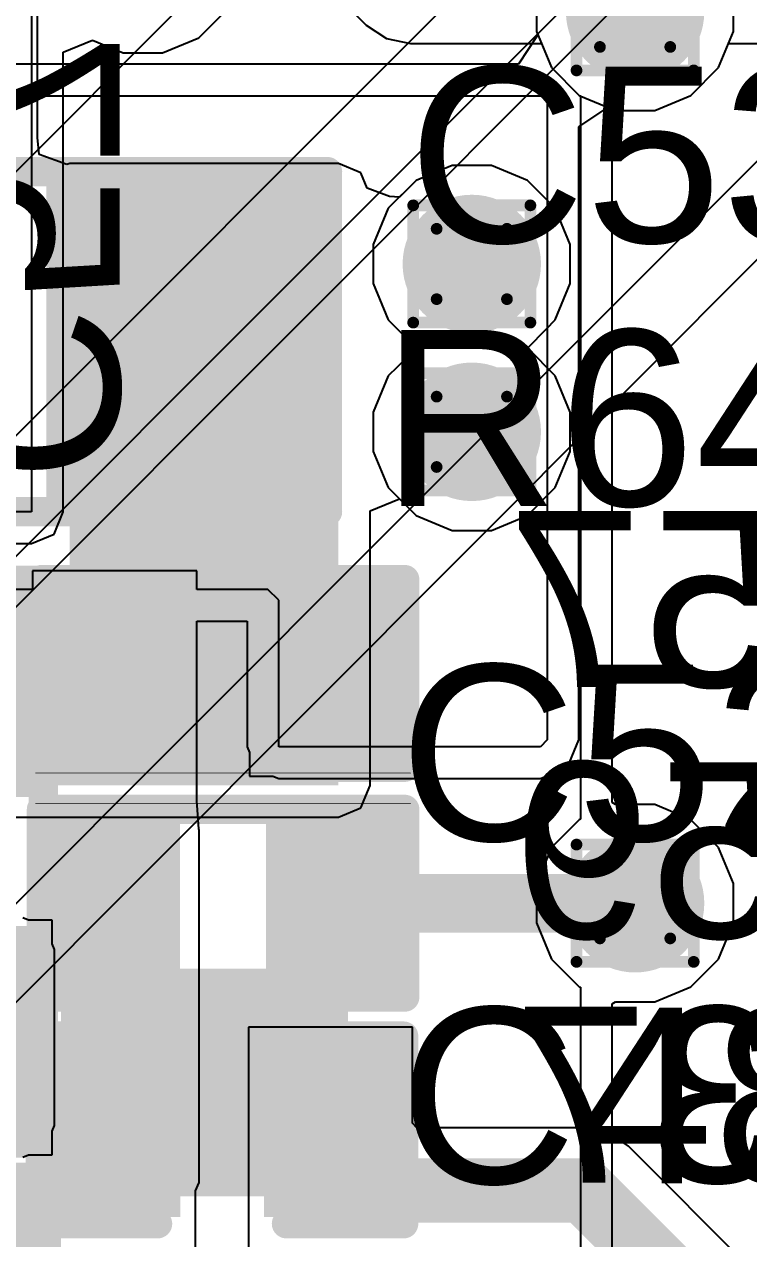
# Model space of a CAD drawing. Header units: inches. Extents: x -22 to 5433, y -13 to 5447.
# Drawn here: x -0.71 to 2.43, y 8.54 to 13.8 of the extents above; entities that cross this region are included whole.
import ezdxf

# ---------------------------------------------------------------- set-up
doc = ezdxf.new("R2010")
doc.units = ezdxf.units.IN
for name, color, linetype in [('Bottom Layer', 5, 'Continuous'), ('Bottom Overlay', 54, 'Continuous'), ('Bottom Paste', 16, 'Continuous'), ('Bottom Solder', 6, 'Continuous'), ('Drill Drawing', 1, 'Continuous'), ('Ground', 16, 'Continuous'), ('Power', 76, 'Continuous'), ('Top Layer', 1, 'Continuous'), ('Top Overlay', 2, 'Continuous'), ('Top Paste', 8, 'Continuous'), ('Top Solder', 216, 'Continuous'), ('Via Holes', 16, 'Continuous')]:
    doc.layers.add(name, color=color, linetype=linetype)
doc.styles.add('Arial', font='', dxfattribs={"height": 0.2})
doc.styles.get('Arial').set_extended_font_data('Arial')

msp = doc.modelspace()

# ---------------------------------------------------------------- hatches: boundary and pattern name
at = {"layer": 'Bottom Layer'}
h = msp.add_hatch(color=5, dxfattribs=at)
edge = h.paths.add_edge_path()
edge.add_arc((1.9419, 13.8539), 0.3, 0, 360)
h = msp.add_hatch(color=5, dxfattribs=at)
edge = h.paths.add_edge_path()
edge.add_arc((1.234, 12.7613), 0.3, 0, 360)
h = msp.add_hatch(color=5, dxfattribs=at)
edge = h.paths.add_edge_path()
edge.add_arc((1.234, 12.0343), 0.3, 0, 360)
for points in [[(-0.5427, 10.6701), (-0.5427, 11.3051), (-0.0855, 11.3051), (-0.0855, 10.6701)], [(0.3971, 10.6701), (0.3971, 11.3051), (0.8543, 11.3051), (0.8543, 10.6701)], [(-0.5465, 8.7822), (-0.0855, 8.7822), (-0.0855, 10.3096), (-0.5465, 10.3096)], [(-0.0855, 10.3096), (-0.0855, 9.6746), (-0.5427, 9.6746), (-0.5427, 10.3096)], [(0.8543, 10.3096), (0.8543, 9.6746), (0.3971, 9.6746), (0.3971, 10.3096)], [(-0.5473, 8.6925), (-0.5473, 9.3275), (-0.0901, 9.3275), (-0.0901, 8.6925)], [(0.3925, 8.6925), (0.3925, 9.3275), (0.8497, 9.3275), (0.8497, 8.6925)]]:
    msp.add_hatch(color=5, dxfattribs=at).paths.add_polyline_path(points)
h = msp.add_hatch(color=5, dxfattribs=at)
edge = h.paths.add_edge_path()
edge.add_arc((1.9419, 9.9921), 0.3, 0, 360)
at = {"layer": 'Bottom Paste'}
for points in [[(-0.5427, 10.6701), (-0.5427, 11.3051), (-0.0855, 11.3051), (-0.0855, 10.6701)], [(0.3971, 10.6701), (0.3971, 11.3051), (0.8543, 11.3051), (0.8543, 10.6701)], [(-0.0855, 10.3096), (-0.0855, 9.6746), (-0.5427, 9.6746), (-0.5427, 10.3096)], [(0.8543, 10.3096), (0.8543, 9.6746), (0.3971, 9.6746), (0.3971, 10.3096)], [(-0.5473, 8.6925), (-0.5473, 9.3275), (-0.0901, 9.3275), (-0.0901, 8.6925)], [(0.3925, 8.6925), (0.3925, 9.3275), (0.8497, 9.3275), (0.8497, 8.6925)]]:
    msp.add_hatch(color=16, dxfattribs=at).paths.add_polyline_path(points)
at = {"layer": 'Bottom Solder'}
for points in [[(-0.5977, 10.6151), (-0.5977, 11.3601), (-0.0305, 11.3601), (-0.0305, 10.6151)], [(0.3421, 10.6151), (0.3421, 11.3601), (0.9093, 11.3601), (0.9093, 10.6151)], [(-0.0305, 10.3646), (-0.0305, 9.6196), (-0.5977, 9.6196), (-0.5977, 10.3646)], [(0.9093, 10.3646), (0.9093, 9.6196), (0.3421, 9.6196), (0.3421, 10.3646)], [(-0.6073, 8.6325), (-0.6073, 9.3875), (-0.0301, 9.3875), (-0.0301, 8.6325)], [(0.3325, 8.6325), (0.3325, 9.3875), (0.9097, 9.3875), (0.9097, 8.6325)]]:
    msp.add_hatch(color=6, dxfattribs=at).paths.add_polyline_path(points)
at = {"layer": 'Ground'}
h = msp.add_hatch(color=16, dxfattribs=at)
edge = h.paths.add_edge_path()
edge.add_arc((1.9419, 13.8539), 0.3, 0, 360)
h = msp.add_hatch(color=16, dxfattribs=at)
edge = h.paths.add_edge_path()
edge.add_arc((1.234, 12.7613), 0.3, 0, 360)
h = msp.add_hatch(color=16, dxfattribs=at)
edge = h.paths.add_edge_path()
edge.add_arc((1.234, 12.0343), 0.3, 0, 360)
h = msp.add_hatch(color=16, dxfattribs=at)
edge = h.paths.add_edge_path()
edge.add_arc((1.9419, 9.9921), 0.3, 0, 360)
at = {"layer": 'Power'}
h = msp.add_hatch(color=76, dxfattribs=at)
edge = h.paths.add_edge_path()
edge.add_arc((1.9419, 13.8539), 0.3, 0, 360)
h = msp.add_hatch(color=76, dxfattribs=at)
edge = h.paths.add_edge_path()
edge.add_arc((1.234, 12.7613), 0.3, 0, 360)
h = msp.add_hatch(color=76, dxfattribs=at)
edge = h.paths.add_edge_path()
edge.add_arc((1.234, 12.0343), 0.3, 0, 360)
h = msp.add_hatch(color=76, dxfattribs=at)
edge = h.paths.add_edge_path()
edge.add_arc((1.9419, 9.9921), 0.3, 0, 360)
at = {"layer": 'Top Layer'}
h = msp.add_hatch(color=1, dxfattribs=at)
edge = h.paths.add_edge_path()
edge.add_arc((1.9419, 13.8539), 0.3, 0, 360)
for points in [[(-0.5091, 10.5026), (0.6558, 10.5026), (0.6558, 13.0596), (-0.5091, 13.0596)], [(-0.5091, 13.0596), (0.5069, 13.0596), (0.5069, 11.7896), (-0.5091, 11.7896)], [(-1.6014, 10.5026), (0.6558, 10.5026), (0.6558, 11.394), (-1.6014, 11.394)], [(0.5447, 8.7822), (-0.3443, 8.7822), (-0.3443, 9.5442), (0.5447, 9.5442)], [(-1.3346, 8.6425), (-0.6996, 8.6425), (-0.6996, 8.1853), (-1.3346, 8.1853)]]:
    msp.add_hatch(color=1, dxfattribs=at).paths.add_polyline_path(points)
h = msp.add_hatch(color=1, dxfattribs=at)
edge = h.paths.add_edge_path()
edge.add_arc((1.234, 12.7613), 0.3, 0, 360)
h = msp.add_hatch(color=1, dxfattribs=at)
edge = h.paths.add_edge_path()
edge.add_arc((1.234, 12.0343), 0.3, 0, 360)
h = msp.add_hatch(color=1, dxfattribs=at)
edge = h.paths.add_edge_path()
edge.add_arc((1.9419, 9.9921), 0.3, 0, 360)
at = {"layer": 'Top Paste'}
for points in [[(-0.5091, 13.0596), (0.5069, 13.0596), (0.5069, 11.7896), (-0.5091, 11.7896)], [(0.5447, 8.7822), (-0.3443, 8.7822), (-0.3443, 9.5442), (0.5447, 9.5442)], [(-1.3346, 8.6425), (-0.6996, 8.6425), (-0.6996, 8.1853), (-1.3346, 8.1853)]]:
    msp.add_hatch(color=8, dxfattribs=at).paths.add_polyline_path(points)
at = {"layer": 'Top Solder'}
for points in [[(-0.6107, 13.1612), (0.6085, 13.1612), (0.6085, 11.688), (-0.6107, 11.688)], [(-0.6108, 10.4518), (-1.703, 10.4518), (-1.703, 11.417), (-0.6108, 11.417)], [(-0.6108, 8.9278), (-1.703, 8.9278), (-1.703, 9.893), (-0.6108, 9.893)], [(0.6047, 8.7222), (-0.4043, 8.7222), (-0.4043, 9.6042), (0.6047, 9.6042)], [(-1.3946, 8.7025), (-0.6396, 8.7025), (-0.6396, 8.1253), (-1.3946, 8.1253)]]:
    msp.add_hatch(color=216, dxfattribs=at).paths.add_polyline_path(points)
at = {"layer": 'Via Holes'}
h = msp.add_hatch(color=7, dxfattribs=at)
edge = h.paths.add_edge_path()
edge.add_arc((1.9419, 13.8539), 0.15, 0, 360)
h = msp.add_hatch(color=7, dxfattribs=at)
edge = h.paths.add_edge_path()
edge.add_arc((1.234, 12.7613), 0.15, 0, 360)
h = msp.add_hatch(color=7, dxfattribs=at)
edge = h.paths.add_edge_path()
edge.add_arc((1.234, 12.0343), 0.15, 0, 360)
h = msp.add_hatch(color=7, dxfattribs=at)
edge = h.paths.add_edge_path()
edge.add_arc((1.9419, 9.9921), 0.15, 0, 360)

# ---------------------------------------------------------------- linework, layer by layer
at = {"layer": 'Bottom Layer'}
for p, q in [((1.5149, 13.9388), (1.5149, 13.769)), ((1.5209, 13.7545), (1.436, 13.6275)), ((1.5149, 13.769), (1.5209, 13.7545)), ((2.3039, 13.612), (2.3473, 13.7169)), ((2.3473, 13.7169), (3.7306, 13.7169)), ((1.436, 13.6275), (-3.5063, 13.6275)), ((2.1837, 13.4919), (2.3039, 13.612)), ((-3.5063, 13.49), (1.5609, 13.49)), ((1.5609, 13.49), (1.5609, 10.6996)), ((2.0268, 13.4269), (2.1837, 13.4919)), ((1.6983, 13.3551), (1.8253, 13.44)), ((1.8253, 13.44), (1.8569, 13.4269)), ((1.8569, 13.4269), (2.0268, 13.4269)), ((1.6983, 10.6996), (1.6983, 13.3551)), ((0.0415, 11.4321), (-0.6697, 11.4321)), ((-0.6697, 11.4321), (-0.6697, 11.3519)), ((0.0415, 11.3519), (0.0415, 11.4321)), ((-0.6697, 11.3519), (-2.3489, 11.3519)), ((0.3503, 11.3519), (0.0415, 11.3519)), ((0.3971, 11.3051), (0.3503, 11.3519)), ((0.3971, 10.6701), (0.3971, 11.3051)), ((0.0415, 10.5431), (0.0415, 11.2145)), ((0.0415, 11.2145), (0.2597, 11.2145)), ((0.2597, 11.2145), (0.2597, 10.6701)), ((1.5609, 10.6996), (1.5314, 10.6701)), ((1.6581, 10.6024), (1.6983, 10.6996)), ((1.6983, 10.6996), (1.6983, 10.6996)), ((0.2597, 10.6701), (0.2701, 10.6448)), ((0.2701, 10.6448), (0.2701, 10.5431)), ((1.5314, 10.6701), (0.3971, 10.6701)), ((1.6286, 10.5729), (1.6581, 10.6024)), ((0.0415, 10.4366), (0.0415, 10.5431)), ((0.0415, 10.5431), (0.0415, 10.5431)), ((0.2701, 10.5431), (0.3719, 10.5431)), ((0.3719, 10.5431), (0.3971, 10.5326)), ((0.3971, 10.5326), (1.5314, 10.5326)), ((1.5314, 10.5326), (1.6286, 10.5729)), ((1.5314, 10.5326), (1.5314, 10.5326)), ((0.0505, 10.3133), (0.0415, 10.4366)), ((0.052, 10.3096), (0.0505, 10.3133)), ((0.052, 8.7822), (0.052, 10.3096)), ((0.9767, 9.4545), (0.2655, 9.4545)), ((0.2655, 9.4545), (0.2655, 8.5655)), ((0.9767, 9.0389), (0.9767, 9.4545)), ((0.9962, 9.0194), (0.9767, 9.0389)), ((1.7208, 9.0194), (0.9962, 9.0194)), ((1.8248, 8.9987), (1.7208, 9.0194)), ((1.913, 8.9398), (1.8248, 8.9987)), ((3.078, 7.7748), (1.913, 8.9398)), ((0.0369, 8.7456), (0.052, 8.7822)), ((0.0369, 8.5994), (0.0369, 8.7456)), ((0.0369, 8.5655), (0.0369, 8.5994)), ((0.0369, 8.4723), (0.0369, 8.5655)), ((0.0369, 8.5655), (0.0369, 8.5655)), ((0.2655, 8.5655), (0.2655, 8.5655)), ((0.2655, 8.5655), (0.2655, 8.4723))]:
    msp.add_line(p, q, dxfattribs=at)
for points in [[(1.9419, 13.8539, 0.2794, 0.2794, 0), (2.0768, 13.9888, 0.2794, 0.2794, 0)], [(-1.2407, 10.9876, 0.1524, 0.1524, 0), (-0.3141, 10.9876, 0.1524, 0.1524, 0)], [(0.6257, 9.9921, 0.254, 0.254, 0), (1.9419, 9.9921, 0.254, 0.254, 0)], [(-0.6005, 8.7282, 0.2794, 0.2794, 0), (-0.3187, 9.01, 0.2794, 0.2794, 0)], [(0.6211, 9.01, 0.2794, 0.2794, 0), (0.8835, 8.7475, 0.2794, 0.2794, 0)], [(-1.8781, 8.7282, 0.2794, 0.2794, 0), (-0.6005, 8.7282, 0.2794, 0.2794, 0)], [(0.8835, 8.7475, 0.2794, 0.2794, 0), (1.7208, 8.7475, 0.2794, 0.2794, 0)], [(1.7208, 8.7475, 0.2794, 0.2794, 0), (2.9654, 7.5029, 0.2794, 0.2794, 0)]]:
    msp.add_lwpolyline(points, format="xyseb", dxfattribs=at)
for points in [[(1.872, 13.8539, 0.1397, 0.1397, 1), (2.0117, 13.8539, 0.1397, 0.1397, 1)], [(-0.3522, 10.9876, 0.0762, 0.0762, 1), (-0.276, 10.9876, 0.0762, 0.0762, 1)], [(0.5622, 9.9921, 0.127, 0.127, 1), (0.6892, 9.9921, 0.127, 0.127, 1)], [(1.8784, 9.9921, 0.127, 0.127, 1), (2.0054, 9.9921, 0.127, 0.127, 1)], [(-0.3886, 9.01, 0.1397, 0.1397, 1), (-0.2489, 9.01, 0.1397, 0.1397, 1)], [(0.5512, 9.01, 0.1397, 0.1397, 1), (0.6909, 9.01, 0.1397, 0.1397, 1)], [(-0.6704, 8.7282, 0.1397, 0.1397, 1), (-0.5307, 8.7282, 0.1397, 0.1397, 1)], [(-0.6704, 8.7282, 0.1397, 0.1397, 1), (-0.5307, 8.7282, 0.1397, 0.1397, 1)], [(0.8137, 8.7475, 0.1397, 0.1397, 1), (0.9534, 8.7475, 0.1397, 0.1397, 1)], [(0.8137, 8.7475, 0.1397, 0.1397, 1), (0.9534, 8.7475, 0.1397, 0.1397, 1)], [(1.6509, 8.7475, 0.1397, 0.1397, 1), (1.7906, 8.7475, 0.1397, 0.1397, 1)], [(1.6509, 8.7475, 0.1397, 0.1397, 1), (1.7906, 8.7475, 0.1397, 0.1397, 1)]]:
    msp.add_lwpolyline(points, format="xyseb", close=True, dxfattribs=at)
at = {"layer": 'Bottom Overlay'}
for points in [[(-0.6316, 10.5812, 0.127, 0.127, 0), (-0.6316, 11.394, 0.127, 0.127, 0)], [(-0.6316, 11.394, 0.127, 0.127, 0), (0.9432, 11.394, 0.127, 0.127, 0)], [(0.9432, 10.5812, 0.127, 0.127, 0), (0.9432, 11.394, 0.127, 0.127, 0)], [(-0.6316, 10.5812, 0.127, 0.127, 0), (0.9432, 10.5812, 0.127, 0.127, 0)], [(-0.657, 10.5558, 0.00323, 0.00323, 0), (0.9686, 10.5558, 0.00323, 0.00323, 0)], [(-0.6316, 10.3985, 0.127, 0.127, 0), (0.9432, 10.3985, 0.127, 0.127, 0)], [(-0.6316, 9.5857, 0.127, 0.127, 0), (-0.6316, 10.3985, 0.127, 0.127, 0)], [(-0.657, 10.4239, 0.00323, 0.00323, 0), (0.9686, 10.4239, 0.00323, 0.00323, 0)], [(0.9432, 9.5857, 0.127, 0.127, 0), (0.9432, 10.3985, 0.127, 0.127, 0)], [(-0.6316, 9.5857, 0.127, 0.127, 0), (0.9432, 9.5857, 0.127, 0.127, 0)], [(-0.6362, 8.6036, 0.127, 0.127, 0), (-0.6362, 9.4164, 0.127, 0.127, 0)], [(-0.6362, 9.4164, 0.127, 0.127, 0), (-0.1282, 9.4164, 0.127, 0.127, 0)], [(0.4306, 9.4164, 0.127, 0.127, 0), (0.9386, 9.4164, 0.127, 0.127, 0)], [(0.9386, 8.6036, 0.127, 0.127, 0), (0.9386, 9.4164, 0.127, 0.127, 0)], [(-0.6362, 8.6036, 0.127, 0.127, 0), (-0.1282, 8.6036, 0.127, 0.127, 0)], [(0.4306, 8.6036, 0.127, 0.127, 0), (0.9386, 8.6036, 0.127, 0.127, 0)]]:
    msp.add_lwpolyline(points, format="xyseb", dxfattribs=at)
for points in [[(-0.6633, 11.394, 0.0635, 0.0635, 1), (-0.5998, 11.394, 0.0635, 0.0635, 1)], [(-0.6633, 11.394, 0.0635, 0.0635, 1), (-0.5998, 11.394, 0.0635, 0.0635, 1)], [(0.9115, 11.394, 0.0635, 0.0635, 1), (0.975, 11.394, 0.0635, 0.0635, 1)], [(0.9115, 11.394, 0.0635, 0.0635, 1), (0.975, 11.394, 0.0635, 0.0635, 1)], [(-0.6633, 10.5812, 0.0635, 0.0635, 1), (-0.5998, 10.5812, 0.0635, 0.0635, 1)], [(-0.6633, 10.5812, 0.0635, 0.0635, 1), (-0.5998, 10.5812, 0.0635, 0.0635, 1)], [(0.9115, 10.5812, 0.0635, 0.0635, 1), (0.975, 10.5812, 0.0635, 0.0635, 1)], [(0.9115, 10.5812, 0.0635, 0.0635, 1), (0.975, 10.5812, 0.0635, 0.0635, 1)], [(-0.6578, 10.5558, 0.00161, 0.00161, 1), (-0.6562, 10.5558, 0.00161, 0.00161, 1)], [(0.9678, 10.5558, 0.00161, 0.00161, 1), (0.9694, 10.5558, 0.00161, 0.00161, 1)], [(-0.6633, 10.3985, 0.0635, 0.0635, 1), (-0.5998, 10.3985, 0.0635, 0.0635, 1)], [(-0.6633, 10.3985, 0.0635, 0.0635, 1), (-0.5998, 10.3985, 0.0635, 0.0635, 1)], [(-0.6578, 10.4239, 0.00161, 0.00161, 1), (-0.6562, 10.4239, 0.00161, 0.00161, 1)], [(0.9115, 10.3985, 0.0635, 0.0635, 1), (0.975, 10.3985, 0.0635, 0.0635, 1)], [(0.9115, 10.3985, 0.0635, 0.0635, 1), (0.975, 10.3985, 0.0635, 0.0635, 1)], [(0.9678, 10.4239, 0.00161, 0.00161, 1), (0.9694, 10.4239, 0.00161, 0.00161, 1)], [(-0.6633, 9.5857, 0.0635, 0.0635, 1), (-0.5998, 9.5857, 0.0635, 0.0635, 1)], [(-0.6633, 9.5857, 0.0635, 0.0635, 1), (-0.5998, 9.5857, 0.0635, 0.0635, 1)], [(0.9115, 9.5857, 0.0635, 0.0635, 1), (0.975, 9.5857, 0.0635, 0.0635, 1)], [(0.9115, 9.5857, 0.0635, 0.0635, 1), (0.975, 9.5857, 0.0635, 0.0635, 1)], [(-0.668, 9.4164, 0.0635, 0.0635, 1), (-0.6045, 9.4164, 0.0635, 0.0635, 1)], [(-0.668, 9.4164, 0.0635, 0.0635, 1), (-0.6045, 9.4164, 0.0635, 0.0635, 1)], [(-0.16, 9.4164, 0.0635, 0.0635, 1), (-0.0965, 9.4164, 0.0635, 0.0635, 1)], [(0.3988, 9.4164, 0.0635, 0.0635, 1), (0.4623, 9.4164, 0.0635, 0.0635, 1)], [(0.9068, 9.4164, 0.0635, 0.0635, 1), (0.9703, 9.4164, 0.0635, 0.0635, 1)], [(0.9068, 9.4164, 0.0635, 0.0635, 1), (0.9703, 9.4164, 0.0635, 0.0635, 1)], [(-0.668, 8.6036, 0.0635, 0.0635, 1), (-0.6045, 8.6036, 0.0635, 0.0635, 1)], [(-0.668, 8.6036, 0.0635, 0.0635, 1), (-0.6045, 8.6036, 0.0635, 0.0635, 1)], [(-0.16, 8.6036, 0.0635, 0.0635, 1), (-0.0965, 8.6036, 0.0635, 0.0635, 1)], [(0.3988, 8.6036, 0.0635, 0.0635, 1), (0.4623, 8.6036, 0.0635, 0.0635, 1)], [(0.9068, 8.6036, 0.0635, 0.0635, 1), (0.9703, 8.6036, 0.0635, 0.0635, 1)], [(0.9068, 8.6036, 0.0635, 0.0635, 1), (0.9703, 8.6036, 0.0635, 0.0635, 1)]]:
    msp.add_lwpolyline(points, format="xyseb", close=True, dxfattribs=at)
at = {"layer": 'Bottom Solder'}
for p in [(-5.5045, 7.2536), (-5.2386, 6.9971), (-3.7361, 6.9961), (-3.0662, 10.8378), (-3.0661, 7.2378)]:
    msp.add_line(p, (5432.8521, 5447.4931), dxfattribs=at)
at = {"layer": 'Drill Drawing'}
for points in [[(1.6879, 13.5999, 0.0508, 0.0508, 0), (1.6879, 14.1079, 0.0508, 0.0508, 0)], [(2.1959, 13.5999, 0.0508, 0.0508, 0), (2.1959, 14.1079, 0.0508, 0.0508, 0)], [(1.7895, 13.7015, 0.0508, 0.0508, 0), (1.7895, 14.0063, 0.0508, 0.0508, 0)], [(2.0943, 13.7015, 0.0508, 0.0508, 0), (2.0943, 14.0063, 0.0508, 0.0508, 0)], [(1.7895, 13.7015, 0.0508, 0.0508, 0), (2.0943, 13.7015, 0.0508, 0.0508, 0)], [(1.6879, 13.5999, 0.0508, 0.0508, 0), (2.1959, 13.5999, 0.0508, 0.0508, 0)], [(0.98, 13.0153, 0.0508, 0.0508, 0), (1.488, 13.0153, 0.0508, 0.0508, 0)], [(0.98, 12.5073, 0.0508, 0.0508, 0), (0.98, 13.0153, 0.0508, 0.0508, 0)], [(1.488, 12.5073, 0.0508, 0.0508, 0), (1.488, 13.0153, 0.0508, 0.0508, 0)], [(1.0816, 12.9137, 0.0508, 0.0508, 0), (1.3864, 12.9137, 0.0508, 0.0508, 0)], [(1.0816, 12.6089, 0.0508, 0.0508, 0), (1.0816, 12.9137, 0.0508, 0.0508, 0)], [(1.3864, 12.6089, 0.0508, 0.0508, 0), (1.3864, 12.9137, 0.0508, 0.0508, 0)], [(1.0816, 12.6089, 0.0508, 0.0508, 0), (1.3864, 12.6089, 0.0508, 0.0508, 0)], [(0.98, 12.5073, 0.0508, 0.0508, 0), (1.488, 12.5073, 0.0508, 0.0508, 0)], [(0.98, 12.2883, 0.0508, 0.0508, 0), (1.488, 12.2883, 0.0508, 0.0508, 0)], [(0.98, 11.7803, 0.0508, 0.0508, 0), (0.98, 12.2883, 0.0508, 0.0508, 0)], [(1.488, 11.7803, 0.0508, 0.0508, 0), (1.488, 12.2883, 0.0508, 0.0508, 0)], [(1.0816, 12.1867, 0.0508, 0.0508, 0), (1.3864, 12.1867, 0.0508, 0.0508, 0)], [(1.0816, 11.8819, 0.0508, 0.0508, 0), (1.0816, 12.1867, 0.0508, 0.0508, 0)], [(1.3864, 11.8819, 0.0508, 0.0508, 0), (1.3864, 12.1867, 0.0508, 0.0508, 0)], [(1.0816, 11.8819, 0.0508, 0.0508, 0), (1.3864, 11.8819, 0.0508, 0.0508, 0)], [(0.98, 11.7803, 0.0508, 0.0508, 0), (1.488, 11.7803, 0.0508, 0.0508, 0)], [(1.6879, 10.2461, 0.0508, 0.0508, 0), (2.1959, 10.2461, 0.0508, 0.0508, 0)], [(1.6879, 9.7381, 0.0508, 0.0508, 0), (1.6879, 10.2461, 0.0508, 0.0508, 0)], [(2.1959, 9.7381, 0.0508, 0.0508, 0), (2.1959, 10.2461, 0.0508, 0.0508, 0)], [(1.7895, 10.1445, 0.0508, 0.0508, 0), (2.0943, 10.1445, 0.0508, 0.0508, 0)], [(1.7895, 9.8397, 0.0508, 0.0508, 0), (1.7895, 10.1445, 0.0508, 0.0508, 0)], [(2.0943, 9.8397, 0.0508, 0.0508, 0), (2.0943, 10.1445, 0.0508, 0.0508, 0)], [(1.7895, 9.8397, 0.0508, 0.0508, 0), (2.0943, 9.8397, 0.0508, 0.0508, 0)], [(1.6879, 9.7381, 0.0508, 0.0508, 0), (2.1959, 9.7381, 0.0508, 0.0508, 0)]]:
    msp.add_lwpolyline(points, format="xyseb", dxfattribs=at)
for points in [[(1.7768, 13.7015, 0.0254, 0.0254, 1), (1.8022, 13.7015, 0.0254, 0.0254, 1)], [(1.7768, 13.7015, 0.0254, 0.0254, 1), (1.8022, 13.7015, 0.0254, 0.0254, 1)], [(2.0816, 13.7015, 0.0254, 0.0254, 1), (2.107, 13.7015, 0.0254, 0.0254, 1)], [(2.0816, 13.7015, 0.0254, 0.0254, 1), (2.107, 13.7015, 0.0254, 0.0254, 1)], [(1.6752, 13.5999, 0.0254, 0.0254, 1), (1.7006, 13.5999, 0.0254, 0.0254, 1)], [(1.6752, 13.5999, 0.0254, 0.0254, 1), (1.7006, 13.5999, 0.0254, 0.0254, 1)], [(2.1832, 13.5999, 0.0254, 0.0254, 1), (2.2086, 13.5999, 0.0254, 0.0254, 1)], [(2.1832, 13.5999, 0.0254, 0.0254, 1), (2.2086, 13.5999, 0.0254, 0.0254, 1)], [(0.9673, 13.0153, 0.0254, 0.0254, 1), (0.9927, 13.0153, 0.0254, 0.0254, 1)], [(0.9673, 13.0153, 0.0254, 0.0254, 1), (0.9927, 13.0153, 0.0254, 0.0254, 1)], [(1.4753, 13.0153, 0.0254, 0.0254, 1), (1.5007, 13.0153, 0.0254, 0.0254, 1)], [(1.4753, 13.0153, 0.0254, 0.0254, 1), (1.5007, 13.0153, 0.0254, 0.0254, 1)], [(1.0689, 12.9137, 0.0254, 0.0254, 1), (1.0943, 12.9137, 0.0254, 0.0254, 1)], [(1.0689, 12.9137, 0.0254, 0.0254, 1), (1.0943, 12.9137, 0.0254, 0.0254, 1)], [(1.3737, 12.9137, 0.0254, 0.0254, 1), (1.3991, 12.9137, 0.0254, 0.0254, 1)], [(1.3737, 12.9137, 0.0254, 0.0254, 1), (1.3991, 12.9137, 0.0254, 0.0254, 1)], [(1.0689, 12.6089, 0.0254, 0.0254, 1), (1.0943, 12.6089, 0.0254, 0.0254, 1)], [(1.0689, 12.6089, 0.0254, 0.0254, 1), (1.0943, 12.6089, 0.0254, 0.0254, 1)], [(1.3737, 12.6089, 0.0254, 0.0254, 1), (1.3991, 12.6089, 0.0254, 0.0254, 1)], [(1.3737, 12.6089, 0.0254, 0.0254, 1), (1.3991, 12.6089, 0.0254, 0.0254, 1)], [(0.9673, 12.5073, 0.0254, 0.0254, 1), (0.9927, 12.5073, 0.0254, 0.0254, 1)], [(0.9673, 12.5073, 0.0254, 0.0254, 1), (0.9927, 12.5073, 0.0254, 0.0254, 1)], [(1.4753, 12.5073, 0.0254, 0.0254, 1), (1.5007, 12.5073, 0.0254, 0.0254, 1)], [(1.4753, 12.5073, 0.0254, 0.0254, 1), (1.5007, 12.5073, 0.0254, 0.0254, 1)], [(0.9673, 12.2883, 0.0254, 0.0254, 1), (0.9927, 12.2883, 0.0254, 0.0254, 1)], [(0.9673, 12.2883, 0.0254, 0.0254, 1), (0.9927, 12.2883, 0.0254, 0.0254, 1)], [(1.4753, 12.2883, 0.0254, 0.0254, 1), (1.5007, 12.2883, 0.0254, 0.0254, 1)], [(1.4753, 12.2883, 0.0254, 0.0254, 1), (1.5007, 12.2883, 0.0254, 0.0254, 1)], [(1.0689, 12.1867, 0.0254, 0.0254, 1), (1.0943, 12.1867, 0.0254, 0.0254, 1)], [(1.0689, 12.1867, 0.0254, 0.0254, 1), (1.0943, 12.1867, 0.0254, 0.0254, 1)], [(1.3737, 12.1867, 0.0254, 0.0254, 1), (1.3991, 12.1867, 0.0254, 0.0254, 1)], [(1.3737, 12.1867, 0.0254, 0.0254, 1), (1.3991, 12.1867, 0.0254, 0.0254, 1)], [(1.0689, 11.8819, 0.0254, 0.0254, 1), (1.0943, 11.8819, 0.0254, 0.0254, 1)], [(1.0689, 11.8819, 0.0254, 0.0254, 1), (1.0943, 11.8819, 0.0254, 0.0254, 1)], [(1.3737, 11.8819, 0.0254, 0.0254, 1), (1.3991, 11.8819, 0.0254, 0.0254, 1)], [(1.3737, 11.8819, 0.0254, 0.0254, 1), (1.3991, 11.8819, 0.0254, 0.0254, 1)], [(0.9673, 11.7803, 0.0254, 0.0254, 1), (0.9927, 11.7803, 0.0254, 0.0254, 1)], [(0.9673, 11.7803, 0.0254, 0.0254, 1), (0.9927, 11.7803, 0.0254, 0.0254, 1)], [(1.4753, 11.7803, 0.0254, 0.0254, 1), (1.5007, 11.7803, 0.0254, 0.0254, 1)], [(1.4753, 11.7803, 0.0254, 0.0254, 1), (1.5007, 11.7803, 0.0254, 0.0254, 1)], [(1.6752, 10.2461, 0.0254, 0.0254, 1), (1.7006, 10.2461, 0.0254, 0.0254, 1)], [(1.6752, 10.2461, 0.0254, 0.0254, 1), (1.7006, 10.2461, 0.0254, 0.0254, 1)], [(2.1832, 10.2461, 0.0254, 0.0254, 1), (2.2086, 10.2461, 0.0254, 0.0254, 1)], [(2.1832, 10.2461, 0.0254, 0.0254, 1), (2.2086, 10.2461, 0.0254, 0.0254, 1)], [(1.7768, 10.1445, 0.0254, 0.0254, 1), (1.8022, 10.1445, 0.0254, 0.0254, 1)], [(1.7768, 10.1445, 0.0254, 0.0254, 1), (1.8022, 10.1445, 0.0254, 0.0254, 1)], [(2.0816, 10.1445, 0.0254, 0.0254, 1), (2.107, 10.1445, 0.0254, 0.0254, 1)], [(2.0816, 10.1445, 0.0254, 0.0254, 1), (2.107, 10.1445, 0.0254, 0.0254, 1)], [(1.7768, 9.8397, 0.0254, 0.0254, 1), (1.8022, 9.8397, 0.0254, 0.0254, 1)], [(1.7768, 9.8397, 0.0254, 0.0254, 1), (1.8022, 9.8397, 0.0254, 0.0254, 1)], [(2.0816, 9.8397, 0.0254, 0.0254, 1), (2.107, 9.8397, 0.0254, 0.0254, 1)], [(2.0816, 9.8397, 0.0254, 0.0254, 1), (2.107, 9.8397, 0.0254, 0.0254, 1)], [(1.6752, 9.7381, 0.0254, 0.0254, 1), (1.7006, 9.7381, 0.0254, 0.0254, 1)], [(1.6752, 9.7381, 0.0254, 0.0254, 1), (1.7006, 9.7381, 0.0254, 0.0254, 1)], [(2.1832, 9.7381, 0.0254, 0.0254, 1), (2.2086, 9.7381, 0.0254, 0.0254, 1)], [(2.1832, 9.7381, 0.0254, 0.0254, 1), (2.2086, 9.7381, 0.0254, 0.0254, 1)]]:
    msp.add_lwpolyline(points, format="xyseb", close=True, dxfattribs=at)
at = {"layer": 'Ground'}
for p, q in [((1.5149, 13.9388), (1.5149, 13.769)), ((2.3689, 13.769), (2.3689, 13.9388)), ((1.5149, 13.769), (1.5799, 13.612)), ((2.3039, 13.612), (2.3689, 13.769)), ((1.5799, 13.612), (1.7, 13.4919)), ((2.1837, 13.4919), (2.3039, 13.612)), ((1.7, 13.4919), (1.8569, 13.4269)), ((2.0268, 13.4269), (2.1837, 13.4919)), ((1.8569, 13.4269), (2.0268, 13.4269)), ((1.1491, 13.1883), (0.9921, 13.1233)), ((1.3189, 13.1883), (1.1491, 13.1883)), ((1.4759, 13.1233), (1.3189, 13.1883)), ((0.9921, 13.1233), (0.872, 13.0031)), ((1.596, 13.0031), (1.4759, 13.1233)), ((0.872, 13.0031), (0.807, 12.8462)), ((1.661, 12.8462), (1.596, 13.0031)), ((0.807, 12.8462), (0.807, 12.6763)), ((1.661, 12.6763), (1.661, 12.8462)), ((0.807, 12.6763), (0.872, 12.5194)), ((1.596, 12.5194), (1.661, 12.6763)), ((0.872, 12.5194), (0.9107, 12.4807)), ((0.9107, 12.4807), (0.9907, 12.3978)), ((1.4773, 12.3978), (1.5573, 12.4807)), ((1.5573, 12.4807), (1.596, 12.5194)), ((0.9907, 12.3978), (0.9107, 12.3148)), ((1.5573, 12.3148), (1.4773, 12.3978)), ((0.9107, 12.3148), (0.872, 12.2761)), ((1.596, 12.2761), (1.5573, 12.3148)), ((0.872, 12.2761), (0.807, 12.1192)), ((1.661, 12.1192), (1.596, 12.2761)), ((0.807, 12.1192), (0.807, 11.9493)), ((1.661, 11.9493), (1.661, 12.1192)), ((0.807, 11.9493), (0.872, 11.7924)), ((1.596, 11.7924), (1.661, 11.9493)), ((0.872, 11.7924), (0.9921, 11.6723)), ((1.4759, 11.6723), (1.596, 11.7924)), ((0.9921, 11.6723), (1.1491, 11.6073)), ((1.3189, 11.6073), (1.4759, 11.6723)), ((1.1491, 11.6073), (1.3189, 11.6073))]:
    msp.add_line(p, q, dxfattribs=at)
at = {"layer": 'Power'}
for p, q in [((-0.6743, 16.6166), (-0.6743, 11.688)), ((1.5149, 13.9388), (1.5149, 13.769)), ((2.3689, 13.769), (2.3689, 13.9388)), ((0.0501, 13.7409), (0.1702, 13.8611)), ((-0.5369, 13.6783), (-0.4099, 13.7311)), ((-0.4099, 13.7311), (-0.2767, 13.6759)), ((-0.1068, 13.6759), (0.0501, 13.7409)), ((1.5149, 13.769), (1.5799, 13.612)), ((2.3039, 13.612), (2.3689, 13.769)), ((-0.5369, 11.688), (-0.5369, 13.6783)), ((-0.2767, 13.6759), (-0.1068, 13.6759)), ((1.5799, 13.612), (1.7, 13.4919)), ((2.1837, 13.4919), (2.3039, 13.612)), ((1.7, 13.4919), (1.7053, 13.4897)), ((1.7053, 13.4897), (1.7053, 10.3563)), ((2.0268, 13.4269), (2.1837, 13.4919)), ((1.8427, 13.4174), (1.8569, 13.4269)), ((1.8427, 10.4286), (1.8427, 13.4174)), ((1.8569, 13.4269), (2.0268, 13.4269)), ((-0.6743, 11.688), (-11.587, 11.688)), ((-0.5771, 11.5908), (-0.5369, 11.688)), ((-0.6743, 11.5505), (-0.5771, 11.5908)), ((-2.3679, 11.5505), (-0.6743, 11.5505)), ((1.8569, 10.4191), (1.8427, 10.4286)), ((2.0268, 10.4191), (1.8569, 10.4191)), ((2.1837, 10.3541), (2.0268, 10.4191)), ((1.7, 10.3541), (1.5799, 10.234)), ((1.7053, 10.3563), (1.7, 10.3541)), ((2.3039, 10.234), (2.1837, 10.3541)), ((1.5799, 10.234), (1.5149, 10.077)), ((2.3689, 10.077), (2.3039, 10.234)), ((1.5149, 10.077), (1.5149, 9.9072)), ((2.3689, 9.9072), (2.3689, 10.077)), ((1.5149, 9.9072), (1.5799, 9.7502)), ((2.3039, 9.7502), (2.3689, 9.9072)), ((1.5799, 9.7502), (1.7, 9.6301)), ((2.1837, 9.6301), (2.3039, 9.7502)), ((1.7, 9.6301), (1.7053, 9.6279)), ((1.7053, 9.6279), (1.7053, 7.5912)), ((2.0268, 9.5651), (2.1837, 9.6301)), ((1.8427, 9.5556), (1.8569, 9.5651)), ((1.8427, 7.7287), (1.8427, 9.5556)), ((1.8569, 9.5651), (2.0268, 9.5651))]:
    msp.add_line(p, q, dxfattribs=at)
at = {"layer": 'Top Layer'}
for p, q in [((-0.6482, 13.3086), (-0.6482, 16.404)), ((0.2256, 14.347), (0.7761, 13.7965)), ((2.3689, 13.769), (2.3689, 13.9388)), ((0.7761, 13.7965), (0.8643, 13.7376)), ((0.8643, 13.7376), (0.9683, 13.7169)), ((2.3039, 13.612), (2.3689, 13.769)), ((0.9683, 13.7169), (1.5364, 13.7169)), ((1.5364, 13.7169), (1.5799, 13.612)), ((1.5799, 13.612), (1.7, 13.4919)), ((2.1837, 13.4919), (2.3039, 13.612)), ((1.7, 13.4919), (1.8569, 13.4269)), ((2.0268, 13.4269), (2.1837, 13.4919)), ((1.8569, 13.4269), (2.0268, 13.4269)), ((-0.641, 13.236), (-0.6482, 13.3086)), ((-0.5212, 13.192), (-0.641, 13.236)), ((-0.5091, 13.1971), (-0.5212, 13.192)), ((0.6558, 13.1971), (-0.5091, 13.1971)), ((0.753, 13.1568), (0.6558, 13.1971)), ((0.7809, 13.0896), (0.753, 13.1568)), ((1.1491, 13.1883), (0.9921, 13.1233)), ((1.3189, 13.1883), (1.1491, 13.1883)), ((1.4759, 13.1233), (1.3189, 13.1883)), ((0.9921, 13.1233), (0.9203, 13.0514)), ((1.596, 13.0031), (1.4759, 13.1233)), ((0.8768, 13.0542), (0.7809, 13.0896)), ((0.9203, 13.0514), (0.8768, 13.0542)), ((1.661, 12.8462), (1.596, 13.0031)), ((1.661, 12.6763), (1.661, 12.8462)), ((1.596, 12.5194), (1.661, 12.6763)), ((1.4773, 12.3978), (1.5573, 12.4807)), ((1.5573, 12.4807), (1.596, 12.5194)), ((1.5573, 12.3148), (1.4773, 12.3978)), ((1.596, 12.2761), (1.5573, 12.3148)), ((1.661, 12.1192), (1.596, 12.2761)), ((1.661, 11.9493), (1.661, 12.1192)), ((1.596, 11.7924), (1.661, 11.9493)), ((1.4759, 11.6723), (1.596, 11.7924)), ((0.7933, 11.6915), (0.9203, 11.7441)), ((0.9203, 11.7441), (0.9921, 11.6723)), ((0.7933, 10.5026), (0.7933, 11.6915)), ((0.9921, 11.6723), (1.1491, 11.6073)), ((1.3189, 11.6073), (1.4759, 11.6723)), ((1.1491, 11.6073), (1.3189, 11.6073)), ((0.753, 10.4054), (0.7933, 10.5026)), ((-1.6014, 10.3652), (0.6558, 10.3652)), ((0.6558, 10.3652), (0.753, 10.4054)), ((-0.6872, 9.9184), (-0.7124, 9.9289)), ((-0.5854, 9.9184), (-0.6872, 9.9184)), ((-0.5854, 9.8167), (-0.5854, 9.9184)), ((-0.575, 9.7914), (-0.5854, 9.8167)), ((-0.575, 9.0294), (-0.575, 9.7914)), ((-0.5854, 9.0042), (-0.575, 9.0294)), ((-0.5854, 8.9024), (-0.5854, 9.0042)), ((-0.7124, 8.892), (-0.6872, 8.9024)), ((-0.6872, 8.9024), (-0.5854, 8.9024))]:
    msp.add_line(p, q, dxfattribs=at)
msp.add_lwpolyline([(1.807, 13.9888, 0.2794, 0.2794, 0), (1.9419, 13.8539, 0.2794, 0.2794, 0)], format="xyseb", dxfattribs=at)
msp.add_lwpolyline([(1.872, 13.8539, 0.1397, 0.1397, 1), (2.0117, 13.8539, 0.1397, 0.1397, 1)], format="xyseb", close=True, dxfattribs=at)
at = {"layer": 'Top Overlay'}
for points in [[(-2.6427, 13.1612, 0.127, 0.127, 0), (0.6085, 13.1612, 0.127, 0.127, 0)], [(0.6085, 11.688, 0.127, 0.127, 0), (0.6085, 13.1612, 0.127, 0.127, 0)], [(-2.6427, 11.688, 0.127, 0.127, 0), (0.6085, 11.688, 0.127, 0.127, 0)], [(-1.6903, 11.3916, 0.127, 0.127, 0), (-0.6235, 11.3916, 0.127, 0.127, 0)], [(-0.6235, 8.9532, 0.127, 0.127, 0), (-0.6235, 11.3916, 0.127, 0.127, 0)], [(-0.4332, 9.6458, 0.127, 0.127, 0), (0.6336, 9.6458, 0.127, 0.127, 0)], [(-0.4332, 8.8584, 0.127, 0.127, 0), (-0.4332, 9.6458, 0.127, 0.127, 0)], [(0.6336, 8.8584, 0.127, 0.127, 0), (0.6336, 9.6458, 0.127, 0.127, 0)], [(-1.6903, 8.9532, 0.127, 0.127, 0), (-0.6235, 8.9532, 0.127, 0.127, 0)], [(-1.4235, 8.7314, 0.127, 0.127, 0), (-0.6107, 8.7314, 0.127, 0.127, 0)], [(-0.6107, 8.2234, 0.127, 0.127, 0), (-0.6107, 8.7314, 0.127, 0.127, 0)]]:
    msp.add_lwpolyline(points, format="xyseb", dxfattribs=at)
for points in [[(0.5768, 13.1612, 0.0635, 0.0635, 1), (0.6403, 13.1612, 0.0635, 0.0635, 1)], [(0.5768, 13.1612, 0.0635, 0.0635, 1), (0.6403, 13.1612, 0.0635, 0.0635, 1)], [(0.5768, 11.688, 0.0635, 0.0635, 1), (0.6403, 11.688, 0.0635, 0.0635, 1)], [(0.5768, 11.688, 0.0635, 0.0635, 1), (0.6403, 11.688, 0.0635, 0.0635, 1)], [(-0.6553, 11.3916, 0.0635, 0.0635, 1), (-0.5918, 11.3916, 0.0635, 0.0635, 1)], [(-0.6553, 11.3916, 0.0635, 0.0635, 1), (-0.5918, 11.3916, 0.0635, 0.0635, 1)], [(-0.4649, 9.6458, 0.0635, 0.0635, 1), (-0.4014, 9.6458, 0.0635, 0.0635, 1)], [(-0.4649, 9.6458, 0.0635, 0.0635, 1), (-0.4014, 9.6458, 0.0635, 0.0635, 1)], [(0.6019, 9.6458, 0.0635, 0.0635, 1), (0.6654, 9.6458, 0.0635, 0.0635, 1)], [(0.6019, 9.6458, 0.0635, 0.0635, 1), (0.6654, 9.6458, 0.0635, 0.0635, 1)], [(-0.6553, 8.9532, 0.0635, 0.0635, 1), (-0.5918, 8.9532, 0.0635, 0.0635, 1)], [(-0.6553, 8.9532, 0.0635, 0.0635, 1), (-0.5918, 8.9532, 0.0635, 0.0635, 1)], [(-0.4649, 8.8584, 0.0635, 0.0635, 1), (-0.4014, 8.8584, 0.0635, 0.0635, 1)], [(0.6019, 8.8584, 0.0635, 0.0635, 1), (0.6654, 8.8584, 0.0635, 0.0635, 1)], [(-0.6424, 8.7314, 0.0635, 0.0635, 1), (-0.5789, 8.7314, 0.0635, 0.0635, 1)], [(-0.6424, 8.7314, 0.0635, 0.0635, 1), (-0.5789, 8.7314, 0.0635, 0.0635, 1)]]:
    msp.add_lwpolyline(points, format="xyseb", close=True, dxfattribs=at)
at = {"layer": 'Top Solder'}
msp.add_line((-7.4887, 4.5255), (5432.8521, 5447.4931), dxfattribs=at)

# ---------------------------------------------------------------- texts
at = {"layer": 'Bottom Overlay', "style": 'Arial', "text_generation_flag": 2}
msp.add_text('C57', height=0.762, rotation=270, dxfattribs=at).set_placement((-1.0552, 11.8153))
for s, p in [('R57', (3.3378, 10.9289)), ('R59', (3.368, 9.841)), ('C37', (3.3632, 8.7822))]:
    msp.add_text(s, height=0.762, dxfattribs=at).set_placement(p)
at = {"layer": 'Top Overlay', "style": 'Arial'}
for s, p in [('C53', (0.9571, 12.8542)), ('R64', (0.8411, 11.7135)), ('C52', (0.9193, 10.2634)), ('C48', (0.9193, 8.778))]:
    msp.add_text(s, height=0.762, dxfattribs=at).set_placement(p)

doc.saveas('drawing.dxf')
